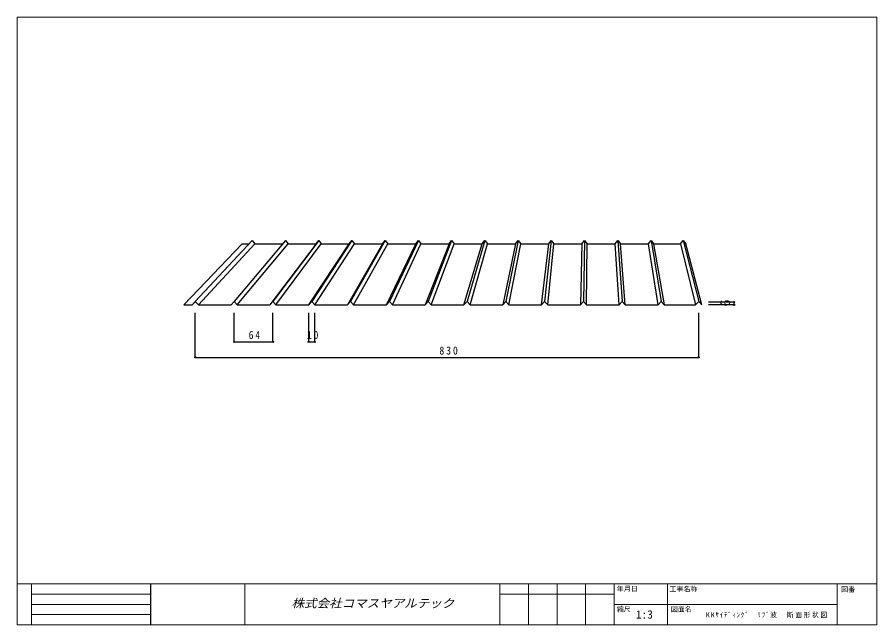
# Model space of a CAD drawing. Units: millimetres, scale not verified. Extents: x -567 to 567, y -401 to 401.
import ezdxf
from ezdxf.enums import TextEntityAlignment as Align

# ---------------------------------------------------------------- set-up
doc = ezdxf.new("R2010")
doc.units = ezdxf.units.MM
doc.header["$LTSCALE"] = 3
doc.header["$PDMODE"] = 32
doc.header["$PDSIZE"] = 1.5
doc.layers.add('0-0_0', color=7, linetype='Continuous')
doc.layers.add('0-3_LAYER004', color=7, linetype='Continuous', lineweight=18)
doc.styles.add('HG丸ｺﾞｼｯｸM-PRO', font='')
doc.styles.add('ＭＳ ゴシック', font='')
doc.styles.get('HG丸ｺﾞｼｯｸM-PRO').set_extended_font_data('HG丸ｺﾞｼｯｸM-PRO')
doc.styles.get('ＭＳ ゴシック').set_extended_font_data('MS Gothic')

msp = doc.modelspace()

# ---------------------------------------------------------------- linework, layer by layer
at = {"layer": '0-0_0'}
for p, q in [((-332, 25.916), (-256.937, 106.116)), ((-213.097, 106.116), (-280.8, 25.916)), ((-169.258, 106.116), (-229.6, 25.916)), ((-213.097, 106.116), (-209.672, 102.006)), ((-125.418, 106.116), (-178.4, 25.916)), ((-172.683, 102.006), (-169.258, 106.116)), ((-169.258, 106.116), (-165.833, 102.006)), ((-81.578, 106.116), (-127.2, 25.916)), ((-37.739, 106.116), (-76, 25.916)), ((6.101, 106.116), (-24.8, 25.916)), ((49.94, 106.116), (26.4, 25.916)), ((46.515, 102.006), (49.94, 106.116)), ((49.94, 106.116), (53.365, 102.006)), ((93.78, 106.116), (77.6, 25.916)), ((90.355, 102.006), (93.78, 106.116)), ((93.78, 106.116), (97.205, 102.006)), ((137.62, 106.116), (128.8, 25.916)), ((134.195, 102.006), (137.62, 106.116)), ((137.62, 106.116), (141.044, 102.006)), ((178.034, 102.006), (181.459, 106.116)), ((181.459, 106.116), (180, 25.916)), ((181.459, 106.116), (184.884, 102.006)), ((221.874, 102.006), (225.299, 106.116)), ((225.299, 106.116), (228.724, 102.006)), ((225.299, 106.116), (231.2, 25.916)), ((265.713, 102.006), (269.138, 106.116)), ((269.138, 106.116), (272.563, 102.006)), ((269.138, 106.116), (282.4, 25.916)), ((308.183, 102.006), (311.608, 106.116)), ((311.608, 106.116), (315.033, 102.006)), ((311.608, 106.116), (332, 25.916)), ((-347.313, 21.116), (-270.048, 102.006)), ((-328, 21.116), (-253.512, 102.006)), ((-276.8, 21.116), (-209.672, 102.006)), ((-270.048, 102.006), (-260.783, 102.006)), ((-172.683, 102.006), (-233.6, 21.116)), ((-225.6, 21.116), (-165.833, 102.006)), ((-209.672, 102.006), (-172.683, 102.006)), ((-182.4, 21.116), (-128.843, 102.006)), ((-174.4, 21.116), (-121.993, 102.006)), ((-165.833, 102.006), (-128.843, 102.006)), ((-85.003, 102.006), (-131.2, 21.116)), ((-123.2, 21.116), (-78.153, 102.006)), ((-121.993, 102.006), (-85.003, 102.006)), ((-80, 21.116), (-41.164, 102.006)), ((-78.153, 102.006), (-41.164, 102.006)), ((-72, 21.116), (-34.314, 102.006)), ((-34.314, 102.006), (2.676, 102.006)), ((2.676, 102.006), (-28.8, 21.116)), ((-20.8, 21.116), (9.526, 102.006)), ((9.526, 102.006), (46.515, 102.006)), ((22.4, 21.116), (46.515, 102.006)), ((30.4, 21.116), (53.365, 102.006)), ((53.365, 102.006), (90.355, 102.006)), ((90.355, 102.006), (73.6, 21.116)), ((81.6, 21.116), (97.205, 102.006)), ((97.205, 102.006), (134.195, 102.006)), ((124.8, 21.116), (134.195, 102.006)), ((132.8, 21.116), (141.044, 102.006)), ((141.044, 102.006), (178.034, 102.006)), ((178.034, 102.006), (176, 21.116)), ((184, 21.116), (184.884, 102.006)), ((184.884, 102.006), (221.874, 102.006)), ((227.2, 21.116), (221.874, 102.006)), ((228.724, 102.006), (265.713, 102.006)), ((235.2, 21.116), (228.724, 102.006)), ((278.4, 21.116), (265.713, 102.006)), ((272.563, 102.006), (308.183, 102.006)), ((272.563, 102.006), (286.4, 21.116)), ((308.183, 102.006), (328, 21.116)), ((336, 21.116), (315.033, 102.006)), ((36.769, 69.314), (36.879, 69.182)), ((-331.77, 25.64), (-336, 21.116)), ((-284.8, 21.116), (-280.774, 25.885)), ((-347.313, 21.116), (-336, 21.116)), ((-328, 21.116), (-284.8, 21.116)), ((-276.8, 21.116), (-233.6, 21.116)), ((-225.6, 21.116), (-182.4, 21.116)), ((-174.4, 21.116), (-131.2, 21.116)), ((-123.2, 21.116), (-80, 21.116)), ((-72, 21.116), (-28.8, 21.116)), ((-20.8, 21.116), (22.4, 21.116)), ((30.4, 21.116), (73.6, 21.116)), ((81.6, 21.116), (124.8, 21.116)), ((132.8, 21.116), (176, 21.116)), ((184, 21.116), (227.2, 21.116)), ((235.2, 21.116), (278.4, 21.116)), ((286.4, 21.116), (328, 21.116)), ((-391.077, -346.95), (-391.077, -400.95))]:
    msp.add_line(p, q, dxfattribs=at)
at = {"layer": '0-0_0', "color": 4}
for p, q in [((378.936, 24.956), (344.803, 24.956)), ((378.936, 21.116), (378.936, 24.956)), ((378.936, 21.116), (344.803, 21.116)), ((-332, -48.006), (-332, 10.648)), ((-280.8, -27.487), (-280.8, 10.648)), ((-229.6, -27.487), (-229.6, 10.648)), ((-182.4, -27.487), (-182.4, 10.648)), ((-174.4, -27.487), (-174.4, 10.648)), ((332, -48.006), (332, 10.648)), ((-280.8, -27.487), (-229.6, -27.487)), ((-182.4, -27.487), (-174.4, -27.487)), ((-332, -48.006), (332, -48.006))]:
    msp.add_line(p, q, dxfattribs=at)
at = {"layer": '0-0_0'}
for points in [[(-256.937, 106.116), (-253.512, 102.006), (-216.567, 102.006)], [(-128.843, 102.006), (-125.418, 106.116), (-121.993, 102.006)], [(-85.003, 102.006), (-81.578, 106.116), (-78.153, 102.006)], [(-41.164, 102.006), (-37.739, 106.116), (-34.314, 102.006)], [(2.676, 102.006), (6.101, 106.116), (9.526, 102.006)], [(-336, 21.116), (-332, 25.916), (-328, 21.116)], [(-284.8, 21.116), (-280.8, 25.916), (-276.8, 21.116)], [(-233.6, 21.116), (-229.6, 25.916), (-225.6, 21.116)], [(-182.4, 21.116), (-178.4, 25.916), (-174.4, 21.116)], [(-131.2, 21.116), (-127.2, 25.916), (-123.2, 21.116)], [(-80, 21.116), (-76, 25.916), (-72, 21.116)], [(-28.8, 21.116), (-24.8, 25.916), (-20.8, 21.116)], [(22.4, 21.116), (26.4, 25.916), (30.4, 21.116)], [(73.6, 21.116), (77.6, 25.916), (81.6, 21.116)], [(124.8, 21.116), (128.8, 25.916), (132.8, 21.116)], [(176, 21.116), (180, 25.916), (184, 21.116)], [(227.2, 21.116), (231.2, 25.916), (235.2, 21.116)], [(278.4, 21.116), (282.4, 25.916), (286.4, 21.116)], [(328, 21.116), (332, 25.916), (336, 21.116)]]:
    msp.add_lwpolyline(points, dxfattribs=at)
at = {"layer": '0-0_0', "color": 4}
for p in [(378.936, 24.956), (378.936, 21.116), (-280.8, -27.487), (-229.6, -27.487), (-182.4, -27.487), (-174.4, -27.487), (-332, -48.006), (332, -48.006)]:
    msp.add_point(p, dxfattribs=at)
at = {"layer": '0-3_LAYER004'}
for p, q in [((-567, -346.95), (567, -346.95)), ((-548.1, -346.95), (-548.1, -400.95)), ((-266.54, -346.95), (-266.54, -400.95)), ((69.525, -346.95), (69.525, -400.95)), ((107.325, -346.95), (107.325, -400.95)), ((145.125, -346.95), (145.125, -400.95)), ((182.925, -346.95), (182.925, -400.95)), ((220.725, -346.95), (220.725, -400.95)), ((290.925, -346.95), (290.925, -400.95)), ((514.857, -346.95), (514.857, -400.95)), ((-548.1, -360.45), (-391.077, -360.45)), ((220.725, -360.45), (69.525, -360.45)), ((-548.1, -373.95), (-391.077, -373.95)), ((514.857, -373.95), (220.725, -373.95)), ((-548.1, -387.45), (-391.077, -387.45))]:
    msp.add_line(p, q, dxfattribs=at)
msp.add_lwpolyline([(-567, 400.95), (567, 400.95), (567, -400.95), (-567, -400.95)], close=True, dxfattribs=at)

# ---------------------------------------------------------------- texts
at = {"layer": '0-0_0', "style": 'ＭＳ ゴシック'}
msp.add_text('6', height=13.2, rotation=90, dxfattribs=at).set_placement((377.436, 19.286), align=Align.BOTTOM_LEFT)
at = {"layer": '0-0_0', "color": 3, "style": 'HG丸ｺﾞｼｯｸM-PRO', "oblique": 15, "width": 1.1}
msp.add_text('株式会社コマスヤアルテック', height=11, dxfattribs=at).set_placement((-205.007, -381.45), align=Align.BOTTOM_LEFT)
at = {"layer": '0-0_0', "attachment_point": 7, "style": 'ＭＳ ゴシック'}
for s, insert, char_height in [('\\T1.36;\\W0.9;64', (-261.7, -23.887), 10.56), ('\\T1.36;\\W0.9;10', (-184.9, -23.887), 10.56), ('\\T1.38;\\W0.9;830', (-10, -44.406), 10.56), ('\\T1.26;\\W0.95;KKｻｲﾃﾞｨﾝｸﾞ\u3000ﾘﾌﾞ波\u3000断面形状図', (341.512, -391.95), 6.598)]:
    msp.add_mtext(s, dxfattribs=dict(at, insert=insert, char_height=char_height))
at = {"layer": '0-3_LAYER004', "style": 'ＭＳ ゴシック'}
for s, height, p in [('年月日', 6.598, (224, -358.65)), ('工事名称', 6.598, (293.4, -359.05)), ('図番', 6.598, (520, -359.55)), ('縮尺', 6.598, (223.9, -385.65)), ('1:3', 11, (249.15, -396.05)), ('図面名', 6.598, (295.3, -385.65))]:
    msp.add_text(s, height=height, dxfattribs=at).set_placement(p, align=Align.BOTTOM_LEFT)

doc.saveas('drawing.dxf')
